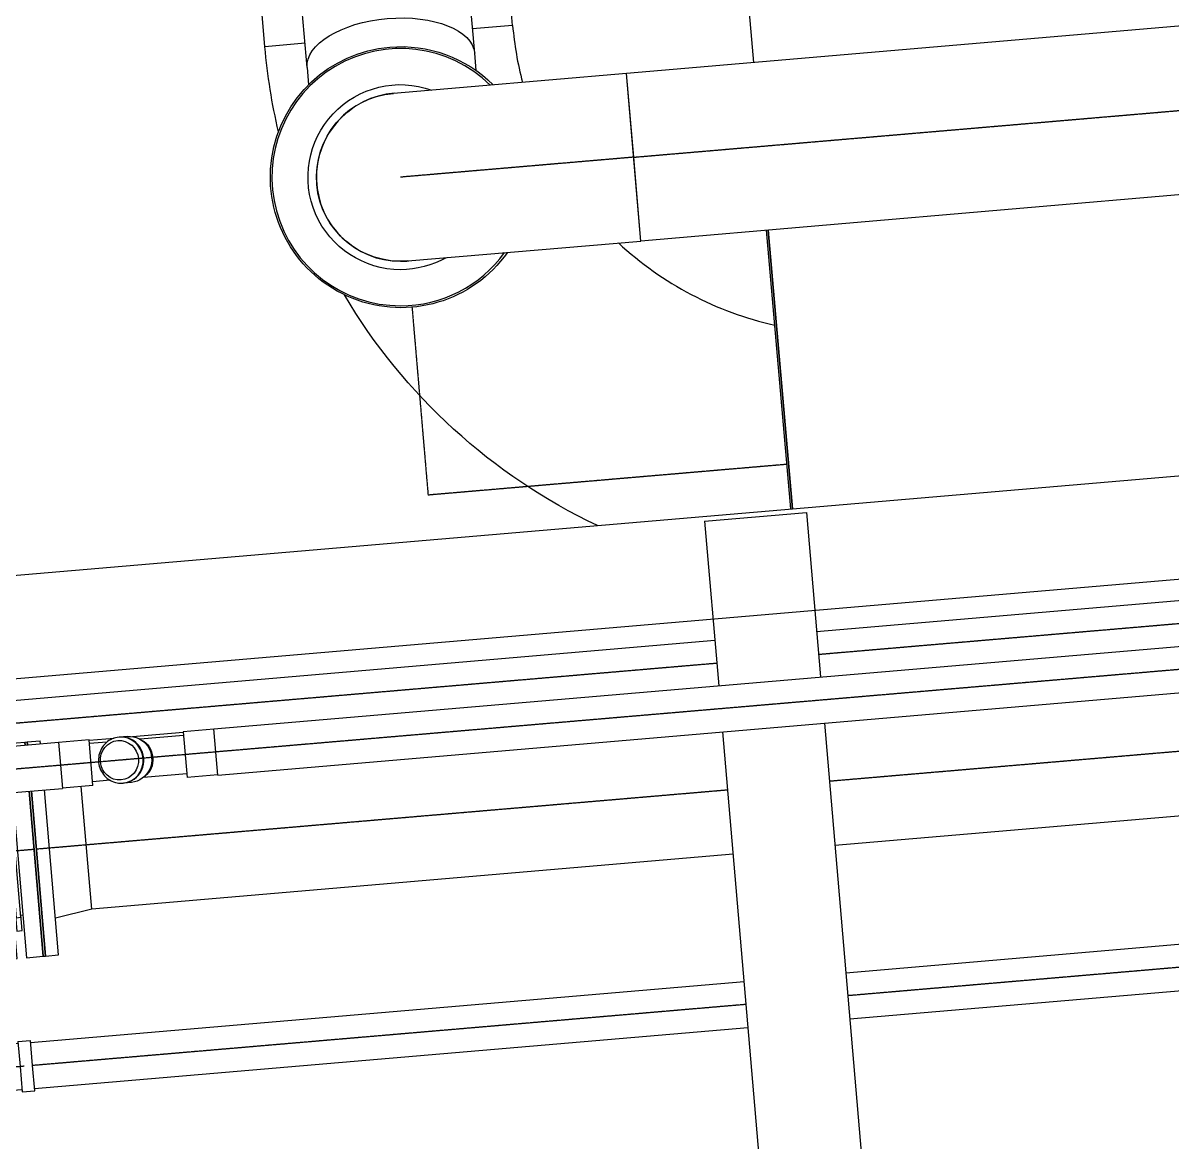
# Model space of a CAD drawing. Header units: millimetres. Extents: x 238021 to 250605, y -32596 to -9848.
# Drawn here: x 240171 to 241668, y -17787 to -16330 of the extents above; entities that cross this region are included whole.
import ezdxf

# ---------------------------------------------------------------- set-up
doc = ezdxf.new("R2010")
doc.units = ezdxf.units.MM
doc.header["$MEASUREMENT"] = 0
doc.linetypes.add('CENTER2', pattern=[1.125, 0.75, -0.125, 0.125, -0.125])
doc.layers.add('Plan-0', color=7, linetype='Continuous', true_color=0xe7f0ff)
for name, color, linetype in [('Plan-150-SL-B4-216', 85, 'Continuous'), ('Plan-300-CEN-D3-231', 70, 'Continuous'), ('Plan-300-FA-D4-030', 50, 'Continuous'), ('Plan-50-PES-D1-243', 4, 'Continuous'), ('Plan-A-FLOR', 192, 'Continuous'), ('Plan-CENTER', 1, 'CENTER2'), ('Plan-RE', 5, 'Continuous'), ('Plan-S-BEAM', 12, 'Continuous'), ('Plan-S-COLS', 52, 'Continuous')]:
    doc.layers.add(name, color=color, linetype=linetype)

# ---------------------------------------------------------------- blocks, each defined once
blk = doc.blocks.new('*U138')
at = {"layer": 'Plan-0', "color": 0, "linetype": 'ByBlock', "lineweight": -2}
for p, q in [((240759.7279184381, -16369.22667319197), (240752.0936162614, -16280.06013010581)), ((240541.4265886666, -16387.9172970444), (240533.792286492, -16298.75075398293)), ((240761.6477061258, -16391.64926370532), (240759.7279184382, -16369.22667319199)), ((240541.4265886667, -16387.91729704441), (240543.3463763543, -16410.33988755778))]:
    blk.add_line(p, q, dxfattribs=at)
at = {"layer": 'Plan-0', "color": 0, "linetype": 'ByBlock', "lineweight": -2, "extrusion": (0, 0, -1)}
blk.add_arc((-240663.5864737144, -16530.51608730968), 169.9999999999973, 85.10635790885777, 134.9902811665978, dxfattribs=at)
at = {"layer": 'Plan-0', "color": 0, "linetype": 'ByBlock', "lineweight": -2, "extrusion": (0, 4.640358266005958e-33, -1)}
blk.add_arc((-240663.5864737144, -16530.51608730968), 169.9999999999998, 215.2224346512678, 85.10635790885807, dxfattribs=at)
at = {"layer": 'Plan-0', "color": 0, "linetype": 'ByBlock', "lineweight": -2, "extrusion": (0, 0, -1)}
blk.add_ellipse((240650.5772535524, -16378.5719851182), major_axis=(-109.1506648857523, -9.345311926214656), ratio=0.4999999999999986, start_param=-7.098488463697095e-15, end_param=3.141592653589786, dxfattribs=at)
blk = doc.blocks.new('*U163')
at = {"layer": 'Plan-A-FLOR', "color": 0, "linetype": 'ByBlock', "lineweight": -2}
for p, q in [((242119.1107694351, -16295.95808703115), (242107.5665125357, -16164.00662687396)), ((241111.2100274379, -16249.31313568074), (241122.7542843275, -16381.2645957252)), ((242169.9544198689, -16877.10367075237), (242138.2044466743, -16514.19981652785)), ((241141.8479615667, -16599.5063252219), (241173.6038125568, -16962.47736295788))]:
    blk.add_line(p, q, dxfattribs=at)
blk = doc.blocks.new('*U185')
at = {"layer": 'Plan-300-FA-D4-030', "color": 0, "linetype": 'ByBlock', "lineweight": -2}
for radius, start, end in [(167.5, 45.73411898462384, 269.9999999999999), (109.55, 94.02809525081747, 269.9999999999999), (167.4999999999999, 269.9999999999999, 324.0531651976669), (109.5500000000041, 270, 275.7591889317349)]:
    blk.add_arc((240663.1175030463, -16530.55623985663), radius, start, end, dxfattribs=at)
at = {"layer": 'Plan-300-FA-D4-030', "color": 0, "linetype": 'ByBlock', "lineweight": -2, "extrusion": (-2.618625411522031e-32, 1.291082007855008e-63, -1)}
blk.add_arc((-240663.1175030463, -16530.55623985663), 120.5, 269.9999999999999, 109.7354125842826, dxfattribs=at)
at = {"layer": 'Plan-300-FA-D4-030', "color": 0, "linetype": 'ByBlock', "lineweight": -2, "extrusion": (2.61862541152203e-32, -1.291082007855008e-63, -1)}
blk.add_arc((-240663.1175030463, -16530.55623985663), 120.5, 240.4773032334099, 269.9999999999999, dxfattribs=at)
blk = doc.blocks.new('*U199')
at = {"layer": 'Plan-300-FA-D4-030', "color": 0, "linetype": 'ByBlock', "lineweight": -2}
for p, q in [((240957.4621908788, -16395.41665035381), (240653.7732574496, -16421.41802940549)), ((240976.1506820722, -16613.69307125611), (240957.4621908788, -16395.41665035382)), ((240672.461748643, -16639.69445030779), (240976.1506820723, -16613.69307125612))]:
    blk.add_line(p, q, dxfattribs=at)
at = {"layer": 'Plan-300-FA-D4-030', "color": 0, "linetype": 'ByBlock', "lineweight": -2, "extrusion": (7.201742829816382e-33, 1.800435707454095e-33, -1)}
blk.add_arc((-240663.1175030463, -16530.55623985663), 109.5375, 265.1063579088581, 85.10635790885807, dxfattribs=at)
at = {"layer": 'Plan-CENTER'}
blk.add_line((240966.8064364755, -16504.55486080496), (240663.1175030463, -16530.55623985663), dxfattribs=at)
blk = doc.blocks.new('*U200')
at = {"layer": 'Plan-300-FA-D4-030', "color": 0, "linetype": 'ByBlock', "lineweight": -2}
for p, q in [((243308.3569481153, -16194.13665966323), (240957.4621908789, -16395.41665035383)), ((240966.8064364756, -16504.55486080495), (240957.4621908789, -16395.41665035384)), ((243327.0454393087, -16412.41308056553), (240976.1506820723, -16613.69307125612)), ((240976.1506820723, -16613.69307125613), (240966.8064364756, -16504.55486080497))]:
    blk.add_line(p, q, dxfattribs=at)
at = {"layer": 'Plan-CENTER'}
blk.add_line((240966.8064364756, -16504.55486080496), (243317.701193712, -16303.27487011437), dxfattribs=at)
blk = doc.blocks.new('*U214')
at = {"layer": 'Plan-S-COLS', "color": 0, "linetype": 'ByBlock', "lineweight": -2}
for p, q in [((241171.3759043196, -16962.66826438424), (241139.6200401863, -16599.69707642134)), ((241173.6038125568, -16962.47736295787), (241141.8479615667, -16599.5063252219))]:
    blk.add_line(p, q, dxfattribs=at)
blk = doc.blocks.new('*U235')
at = {"layer": 'Plan-S-BEAM', "color": 0, "linetype": 'ByBlock', "lineweight": -2}
for p, q in [((239834.1647876254, -17077.24906501067), (245894.2320131721, -16557.98374790078)), ((239845.5958401916, -17210.76060428311), (245905.6630657404, -16691.49528717303))]:
    blk.add_line(p, q, dxfattribs=at)
blk = doc.blocks.new('*U236')
at = {"layer": 'Plan-S-BEAM', "color": 0, "linetype": 'ByBlock', "lineweight": -2}
for p, q in [((241059.1384689003, -16978.6594542847), (241191.6528876492, -16967.30477138892)), ((241191.6528876492, -16967.30477138891), (241210.0074475794, -17181.51100355509)), ((241059.1384689003, -16978.6594542847), (241077.4922630794, -17192.85674977912)), ((241082.6424228331, -17252.961504134), (241414.0481126808, -21120.61969972423)), ((241215.1576073331, -17241.61575790998), (241546.5625314297, -21109.26501682845))]:
    blk.add_line(p, q, dxfattribs=at)
blk = doc.blocks.new('*U248')
at = {"layer": 'Plan-CENTER'}
for p, q in [((242324.7372375187, -17056.73455550979), (241207.5121436281, -17152.38964845088)), ((241074.9969591204, -17163.73539458521), (239957.2153832707, -17259.43813265512))]:
    blk.add_line(p, q, dxfattribs=at)
at = {"layer": 'Plan-RE', "color": 0, "linetype": 'ByBlock', "lineweight": -2}
for p, q in [((241204.9370637513, -17122.33727127342), (242322.1621576419, -17026.68217833234)), ((239954.6403033939, -17229.38575547766), (241072.4218792436, -17133.68301740776)), ((240314.1131265841, -17259.15394875146), (240380.0298711043, -17253.51025854262)), ((240257.4782345827, -17264.00294103396), (240289.9380478326, -17261.22378178463))]:
    blk.add_line(p, q, dxfattribs=at)
blk = doc.blocks.new('*U256')
at = {"layer": 'Plan-150-SL-B4-216', "color": 0, "linetype": 'ByBlock', "lineweight": -2}
for p, q in [((240118.1653604242, -17270.9957578813), (240140.0851653334, -17269.11901795757)), ((240140.4248991959, -17273.08701580898), (240140.0851653335, -17269.11901795756)), ((240152.0414225566, -17268.09534163553), (240173.9612274658, -17266.21860171178)), ((240152.0414225567, -17268.09534163553), (240152.3811564168, -17272.06333946027)), ((240174.3009613218, -17270.18659948765), (240173.9612274659, -17266.2186017118)), ((240118.1653604242, -17270.99575788131), (240118.5050942908, -17274.96375578163)), ((240123.6512004681, -17335.0688571975), (240142.0511412719, -17549.97509308967)), ((240163.9709461811, -17548.09835316593), (240145.5710053731, -17333.19211722486)), ((240148.5600696782, -17332.93619813769), (240162.4387733977, -17495.03563134956)), ((240168.4169020093, -17494.52379318854), (240154.5381982887, -17332.42435996333)), ((240157.5272625941, -17332.16844087615), (240175.9272034043, -17547.07467684389)), ((240197.8470083134, -17545.19793692016), (240179.447067499, -17330.29170090352)), ((240159.1937900115, -17492.30248612426), (240162.1828543173, -17492.04656704374)), ((240161.5850414562, -17492.09775085984), (240163.3252912037, -17512.4233881393)), ((240168.1609829289, -17491.53472888273), (240171.1500472347, -17491.27880980222)), ((240170.4990455376, -17511.80918234609), (240168.7587957901, -17491.48354506661)), ((240162.4387733977, -17495.03563134956), (240168.4169020093, -17494.52379318854)), ((240163.3252912037, -17512.4233881393), (240170.4990455376, -17511.80918234609)), ((240142.0511412718, -17549.97509308966), (240163.970946181, -17548.09835316593)), ((240175.9272034042, -17547.07467684389), (240197.8470083134, -17545.19793692015))]:
    blk.add_line(p, q, dxfattribs=at)
at = {"layer": 'Plan-CENTER'}
blk.add_line((240130.108250848, -17410.48542548549), (240185.9041178896, -17405.70826931596), dxfattribs=at)
blk = doc.blocks.new('*U257')
at = {"layer": 'Plan-150-SL-B4-216', "color": 0, "linetype": 'ByBlock', "lineweight": -2}
for p, q in [((240173.9612274659, -17266.21860171179), (240176.9502917717, -17265.96268263127)), ((240173.9612274659, -17266.21860171181), (240174.3009613219, -17270.18659948765)), ((240177.290025627, -17269.93068040047), (240176.9502917717, -17265.96268263129)), ((240179.447067499, -17330.29170090353), (240197.8470083135, -17545.19793692017)), ((240200.8360726193, -17544.94201783965), (240182.4361318043, -17330.03578181634)), ((240197.8470083135, -17545.19793692015), (240200.8360726192, -17544.94201783964))]:
    blk.add_line(p, q, dxfattribs=at)
blk = doc.blocks.new('*U258')
at = {"layer": 'Plan-150-SL-B4-216', "color": 0, "linetype": 'ByBlock', "lineweight": -2}
for p, q in [((240176.9502917718, -17265.96268263126), (240193.888322838, -17264.51247450838)), ((240176.9502917718, -17265.96268263129), (240177.2900256272, -17269.93068040046)), ((240194.22805669, -17268.48047223978), (240193.8883228379, -17264.51247450839)), ((240217.7741036855, -17543.49180971675), (240199.3741628672, -17328.58557365566)), ((240260.834772363, -17483.75069060222), (240247.1853294832, -17324.32896079266)), ((240182.4361318043, -17330.03578181632), (240200.8360726193, -17544.94201783964)), ((240260.8347723629, -17483.75069060221), (240213.6793983974, -17495.66678082389)), ((240200.8360726193, -17544.94201783964), (240217.7741036855, -17543.49180971675))]:
    blk.add_line(p, q, dxfattribs=at)
at = {"layer": 'Plan-CENTER'}
blk.add_line((240188.8931821955, -17405.45235023545), (240253.6562421546, -17399.90743682441), dxfattribs=at)
blk = doc.blocks.new('*U265')
at = {"layer": 'Plan-50-PES-D1-243', "color": 0, "linetype": 'ByBlock', "lineweight": -2}
for p, q in [((240419.8043487511, -17249.16697715969), (245886.2519138398, -16781.13814669453)), ((240424.9504550625, -17309.27207856407), (245891.3980201512, -16841.24324809892)), ((240422.3774019067, -17279.21952786187), (240419.804348751, -17249.16697715968)), ((240424.9504550626, -17309.27207856408), (240422.3774019069, -17279.21952786189))]:
    blk.add_line(p, q, dxfattribs=at)
at = {"layer": 'Plan-CENTER'}
blk.add_line((245907.8055253337, -16809.56561119314), (240422.3774019067, -17279.21952786188), dxfattribs=at)
blk = doc.blocks.new('*U266')
at = {"layer": 'Plan-50-PES-D1-243', "color": 0, "linetype": 'ByBlock', "lineweight": -2}
for p, q in [((240094.6624663096, -17277.00512490781), (240217.5443307637, -17266.48416872537)), ((240217.5443307637, -17266.4841687254), (240220.1173839194, -17296.5367194276)), ((240066.488114432, -17279.41736956969), (240078.3656438867, -17278.4004337712)), ((239879.9279456223, -17295.39036420281), (239971.1142159744, -17287.58313602414)), ((239987.4110383973, -17286.18782716074), (239999.2885678522, -17285.17089136224)), ((240220.1173839195, -17296.53671942757), (240222.6904370751, -17326.58927012976)), ((239866.3402804232, -17326.6610110559), (239866.35435057, -17326.8253464869)), ((239868.9274053912, -17356.87791664276), (239866.3543522355, -17326.82536594057)), ((240099.808572621, -17337.11022631219), (240222.690437075, -17326.58927012977)), ((240071.6342204309, -17339.52247100083), (240083.5117501981, -17338.5055351756)), ((239868.9274053912, -17356.87791664276), (239871.7128891913, -17356.63942780523)), ((239885.0740519246, -17355.49546560798), (239976.2603222858, -17347.68823742853)), ((239992.5571447087, -17346.29292856513), (240004.4346744759, -17345.27599273988))]:
    blk.add_line(p, q, dxfattribs=at)
at = {"layer": 'Plan-CENTER'}
for p, q in [((240220.1173839193, -17296.53671942759), (240097.2355194653, -17307.05767561001)), ((239973.6872691301, -17317.63568672634), (239882.5009987735, -17325.4429149054))]:
    blk.add_line(p, q, dxfattribs=at)
blk = doc.blocks.new('*U267')
at = {"layer": 'Plan-50-PES-D1-243', "color": 0, "linetype": 'ByBlock', "lineweight": -2}
for p, q in [((240419.8182110505, -17249.32888499128), (240379.964020314, -17252.74113948699)), ((240379.9640203141, -17252.74113948697), (240385.0824020577, -17312.52242559163)), ((240257.4123837995, -17263.23382206128), (240217.5581930631, -17266.64607655699)), ((240262.5307655431, -17323.01510816595), (240257.4123837996, -17263.23382206128)), ((240280.7431707535, -17266.25456881597), (240257.8389156115, -17268.21559590333)), ((240307.539818409, -17258.94198823042), (240297.2247948192, -17259.82514468064)), ((240380.390552126, -17257.72291332905), (240323.9260283601, -17262.55731898396)), ((240384.6558702457, -17307.54065174959), (240328.1913464797, -17312.37505740451)), ((240424.9365927941, -17309.11017109593), (240385.0824020576, -17312.52242559165)), ((240262.5307655431, -17323.01510816594), (240222.6765748066, -17326.42736266165)), ((240285.008488873, -17316.07230723653), (240262.1042337311, -17318.03333432389)), ((240312.6582001525, -17318.72327433508), (240302.3431765627, -17319.60643078531))]:
    blk.add_line(p, q, dxfattribs=at)
blk.add_ellipse((240296.9981820596, -17289.95430395397), major_axis=(2.193139422006408, -25.61526314825069), ratio=0.9659258262889482, dxfattribs=at)
for centre, major_axis, ratio, start_param, end_param in [((240299.0103589219, -17289.78202446674), (2.559190871777696, -29.8906430523301), 0.9659258262889483, -5.860582090740408e-14, 3.141592653589734), ((240299.7839856911, -17289.71578773297), (2.559190871777721, -29.89064305233011), 0.9659258262889484, 6.269787446734418, 9.438175821211605)]:
    blk.add_ellipse(centre, major_axis=major_axis, ratio=ratio, start_param=start_param, end_param=end_param, dxfattribs=at)
at = {"layer": 'Plan-50-PES-D1-243', "color": 0, "linetype": 'ByBlock', "lineweight": -2, "extrusion": (0, 0, -0.9999999999999998)}
blk.add_ellipse((240310.0990092808, -17288.83263128274), major_axis=(-2.559190871777746, 29.89064305233011), ratio=0.9659258262889483, start_param=6.027387800057169e-14, end_param=3.141592653589854, dxfattribs=at)
at = {"layer": 'Plan-50-PES-D1-243', "color": 0, "linetype": 'ByBlock', "lineweight": -2, "extrusion": (0, 0, -0.9999999999999999)}
blk.add_ellipse((240321.2473929286, -17287.87812382646), major_axis=(-2.132659059815789, 24.90886921027501), ratio=0.7673269879784965, start_param=0.3870282198552335, end_param=2.754564433734223, dxfattribs=at)
at = {"layer": 'Plan-50-PES-D1-243', "color": 0, "linetype": 'ByBlock', "lineweight": -2}
blk.add_open_spline([(240296.4511680499, -17259.89138141441), (240293.3610026849, -17260.15595661879), (240290.3151410283, -17260.92781163951), (240284.6143403262, -17263.40476497558), (240281.9622226359, -17265.11244034725), (240277.3032327141, -17269.2943695685), (240275.3033877361, -17271.77469079232), (240272.1515012169, -17277.26519119283), (240271.0092456125, -17280.2800502576), (240269.7020467107, -17286.54277743979), (240269.545262269, -17289.79172682942), (240270.2418576723, -17296.18899873135), (240271.0980082597, -17299.33645315847), (240273.7425611056, -17305.19709098712), (240275.527561032, -17307.91109589242), (240279.8437310651, -17312.61473890068), (240282.3677925275, -17314.60966813369), (240287.8910859369, -17317.66993316441), (240290.8837467091, -17318.74441668448), (240296.4726615654, -17319.76643767031), (240299.0355044048, -17319.88962858666), (240301.5695497935, -17319.67266751907)], degree=3, knots=[6.283185307179489, 6.283185307179489, 6.283185307179489, 6.283185307179489, 6.597326475615382, 6.597326475615382, 6.912681743906079, 6.912681743906079, 7.231109672301744, 7.231109672301744, 7.553126483259675, 7.553126483259675, 7.877846467080419, 7.877846467080419, 8.203461459815959, 8.203461459815959, 8.527875069095321, 8.527875069095321, 8.849346572419773, 8.849346572419773, 9.16717104164211, 9.16717104164211, 9.424777960769282, 9.424777960769282, 9.424777960769282, 9.424777960769282], dxfattribs=at)
at = {"layer": 'Plan-CENTER'}
blk.add_line((240422.3774019223, -17279.21952804361), (240220.1173839348, -17296.53671960931), dxfattribs=at)
blk = doc.blocks.new('*U269')
at = {"layer": 'Plan-150-SL-B4-216', "color": 0, "linetype": 'ByBlock', "lineweight": -2}
for p, q in [((242346.0279557217, -17305.20711729794), (241228.8028616796, -17400.86220847154)), ((241096.287677154, -17412.20795439623), (240260.8337060311, -17483.7382361678))]:
    blk.add_line(p, q, dxfattribs=at)
at = {"layer": 'Plan-CENTER'}
for p, q in [((241221.6197441284, -17317.03189318707), (242338.8448381705, -17221.37680201347)), ((240253.6562421546, -17399.90743682441), (241089.1045596027, -17328.37763911176))]:
    blk.add_line(p, q, dxfattribs=at)
blk = doc.blocks.new('*U284')
at = {"layer": 'Plan-CENTER'}
blk.add_line((240172.8379881033, -17688.51272145215), (240071.3578002568, -17697.20129894042), dxfattribs=at)
at = {"layer": 'Plan-RE', "color": 0, "linetype": 'ByBlock', "lineweight": -2}
for p, q in [((240165.0021437921, -17658.91076282837), (240153.1246141804, -17659.9276986322)), ((240164.7682298707, -17656.17871276437), (240181.0650522946, -17654.783403912)), ((240164.7682298708, -17656.17871276437), (240167.5751969275, -17688.96331353231)), ((240183.8720193513, -17687.56800467995), (240181.0650522946, -17654.78340391201)), ((240073.8136243761, -17663.96610609234), (240057.5168019522, -17665.36141494469)), ((240057.5168019522, -17665.3614149447), (240063.1307360656, -17730.93061648056)), ((240079.4275584895, -17729.53530762819), (240073.8136243761, -17663.96610609232)), ((240085.9250679091, -17665.6812203525), (240074.0475382974, -17666.69815615633)), ((240085.9250679091, -17665.6812203525), (240088.4981210444, -17695.73377105644)), ((240155.6976673157, -17689.98024933613), (240153.1246141804, -17659.92769863219)), ((240167.5751969275, -17688.96331353231), (240170.3821639842, -17721.74791430024)), ((240186.678986408, -17720.35260544787), (240183.8720193513, -17687.56800467994)), ((240088.4981210445, -17695.73377105645), (240091.0711741798, -17725.78632176038)), ((240158.2707204511, -17720.03280004007), (240155.6976673157, -17689.98024933613)), ((240079.4275584894, -17729.5353076282), (240063.1307360656, -17730.93061648056)), ((240091.0711741798, -17725.78632176037), (240079.1936445681, -17726.8032575642)), ((240170.1482500628, -17719.01586423624), (240158.2707204511, -17720.03280004007)), ((240170.3821639841, -17721.74791430024), (240186.678986408, -17720.35260544787))]:
    blk.add_line(p, q, dxfattribs=at)
at = {"layer": 'Plan-RE', "color": 0, "linetype": 'ByBlock', "lineweight": -2, "extrusion": (0, 0, -1)}
for centre, radius, start, end in [((-240122.0978941801, -17692.85701019626), 45.24374999997762, 36.91667280460576, 133.296043013111), ((-240122.0978941801, -17692.85701019628), 45.24375000000526, 216.916672804591, 313.2960430130241)]:
    blk.add_arc(centre, radius, start, end, dxfattribs=at)
blk = doc.blocks.new('*U288')
at = {"layer": 'Plan-CENTER'}
for p, q in [((242362.8056895914, -17501.01105758081), (241245.5805957007, -17596.66615052167)), ((241113.065411193, -17608.01189665597), (240183.8720193513, -17687.56800467993))]:
    blk.add_line(p, q, dxfattribs=at)
at = {"layer": 'Plan-RE', "color": 0, "linetype": 'ByBlock', "lineweight": -2}
for p, q in [((241243.0055158238, -17566.61377334423), (242360.2306097144, -17470.95868040338)), ((241248.1556755776, -17626.71852769912), (242365.3807694682, -17531.06343475827)), ((240181.298966216, -17657.51545397599), (241110.4903313161, -17577.95951947853)), ((240186.4450724867, -17717.62055538387), (241115.6404910699, -17638.06427383343))]:
    blk.add_line(p, q, dxfattribs=at)
blk = doc.blocks.new('*U177')
at = {"layer": 'Plan-300-CEN-D3-231', "color": 0, "linetype": 'ByBlock', "lineweight": -2}
for p, q in [((240809.1388692097, -16333.006823354), (240804.2235155145, -16275.59684836252)), ((240486.4693774411, -16360.6332885966), (240481.5540237491, -16303.22331364143)), ((240809.1388692097, -16333.006823354), (240757.008969956, -16337.47010509141)), ((240538.7076401845, -16356.16072894397), (240486.4693774411, -16360.63328859659))]:
    blk.add_line(p, q, dxfattribs=at)
blk = doc.blocks.new('*U182')
at = {"layer": 'Plan-300-CEN-D3-231', "color": 0, "linetype": 'ByBlock', "lineweight": -2}
for p, q in [((240809.1388692097, -16333.00682335411), (240757.008969956, -16337.47010509149)), ((240538.7076401845, -16356.16072894392), (240486.4693774411, -16360.63328859651))]:
    blk.add_line(p, q, dxfattribs=at)
for centre, radius, start, end in [((241245.6169844111, -16295.63623894371), 438.0750000045306, 184.8936420911892, 194.7295765029394), ((241245.6169844068, -16295.63623894433), 438.0750000001469, 227.0312187444576, 257.450274325471)]:
    blk.add_arc(centre, radius, start, end, dxfattribs=at)
at = {"layer": 'Plan-300-CEN-D3-231', "color": 0, "linetype": 'ByBlock', "lineweight": -2, "extrusion": (0, 0, -1)}
for centre, radius, start, end in [((-241245.6169844038, -16295.63623894484), 761.9249999970739, 346.6685028589213, 355.1063579088676), ((-241245.6169844065, -16295.63623894471), 761.9249999996663, 295.340459302722, 329.3781752511972)]:
    blk.add_arc(centre, radius, start, end, dxfattribs=at)
at = {"layer": 'Plan-CENTER'}
for p in [(240678.0343727196, -16699.90102824109), (241166.2975655135, -16904.622586219)]:
    blk.add_line(p, (240698.9879403563, -16944.63291705656), dxfattribs=at)
blk = doc.blocks.new('*U701')
at = {"layer": 'Plan-300-CEN-D3-231'}
for name in ['*U177', '*U182']:
    blk.add_blockref(name, (0, 0), dxfattribs=at)

msp = doc.modelspace()

# ---------------------------------------------------------------- block references
at = {"layer": 'Plan-0'}
msp.add_blockref('*U138', (0, 0), dxfattribs=at)
at = {"layer": 'Plan-150-SL-B4-216'}
for name in ['*U269', '*U256', '*U257', '*U258']:
    msp.add_blockref(name, (0, 0), dxfattribs=at)
at = {"layer": 'Plan-300-CEN-D3-231'}
msp.add_blockref('*U701', (0, 0), dxfattribs=at)
at = {"layer": 'Plan-300-FA-D4-030'}
for name in ['*U200', '*U185', '*U199']:
    msp.add_blockref(name, (0, 0), dxfattribs=at)
at = {"layer": 'Plan-50-PES-D1-243'}
for name in ['*U265', '*U267', '*U266']:
    msp.add_blockref(name, (0, 0), dxfattribs=at)
at = {"layer": 'Plan-A-FLOR'}
msp.add_blockref('*U163', (0, 0), dxfattribs=at)
at = {"layer": 'Plan-RE'}
for name in ['*U248', '*U288', '*U284']:
    msp.add_blockref(name, (0, 0), dxfattribs=at)
at = {"layer": 'Plan-S-BEAM'}
for name in ['*U235', '*U236']:
    msp.add_blockref(name, (0, 0), dxfattribs=at)
at = {"layer": 'Plan-S-COLS'}
msp.add_blockref('*U214', (0, 0), dxfattribs=at)

doc.saveas('drawing.dxf')
